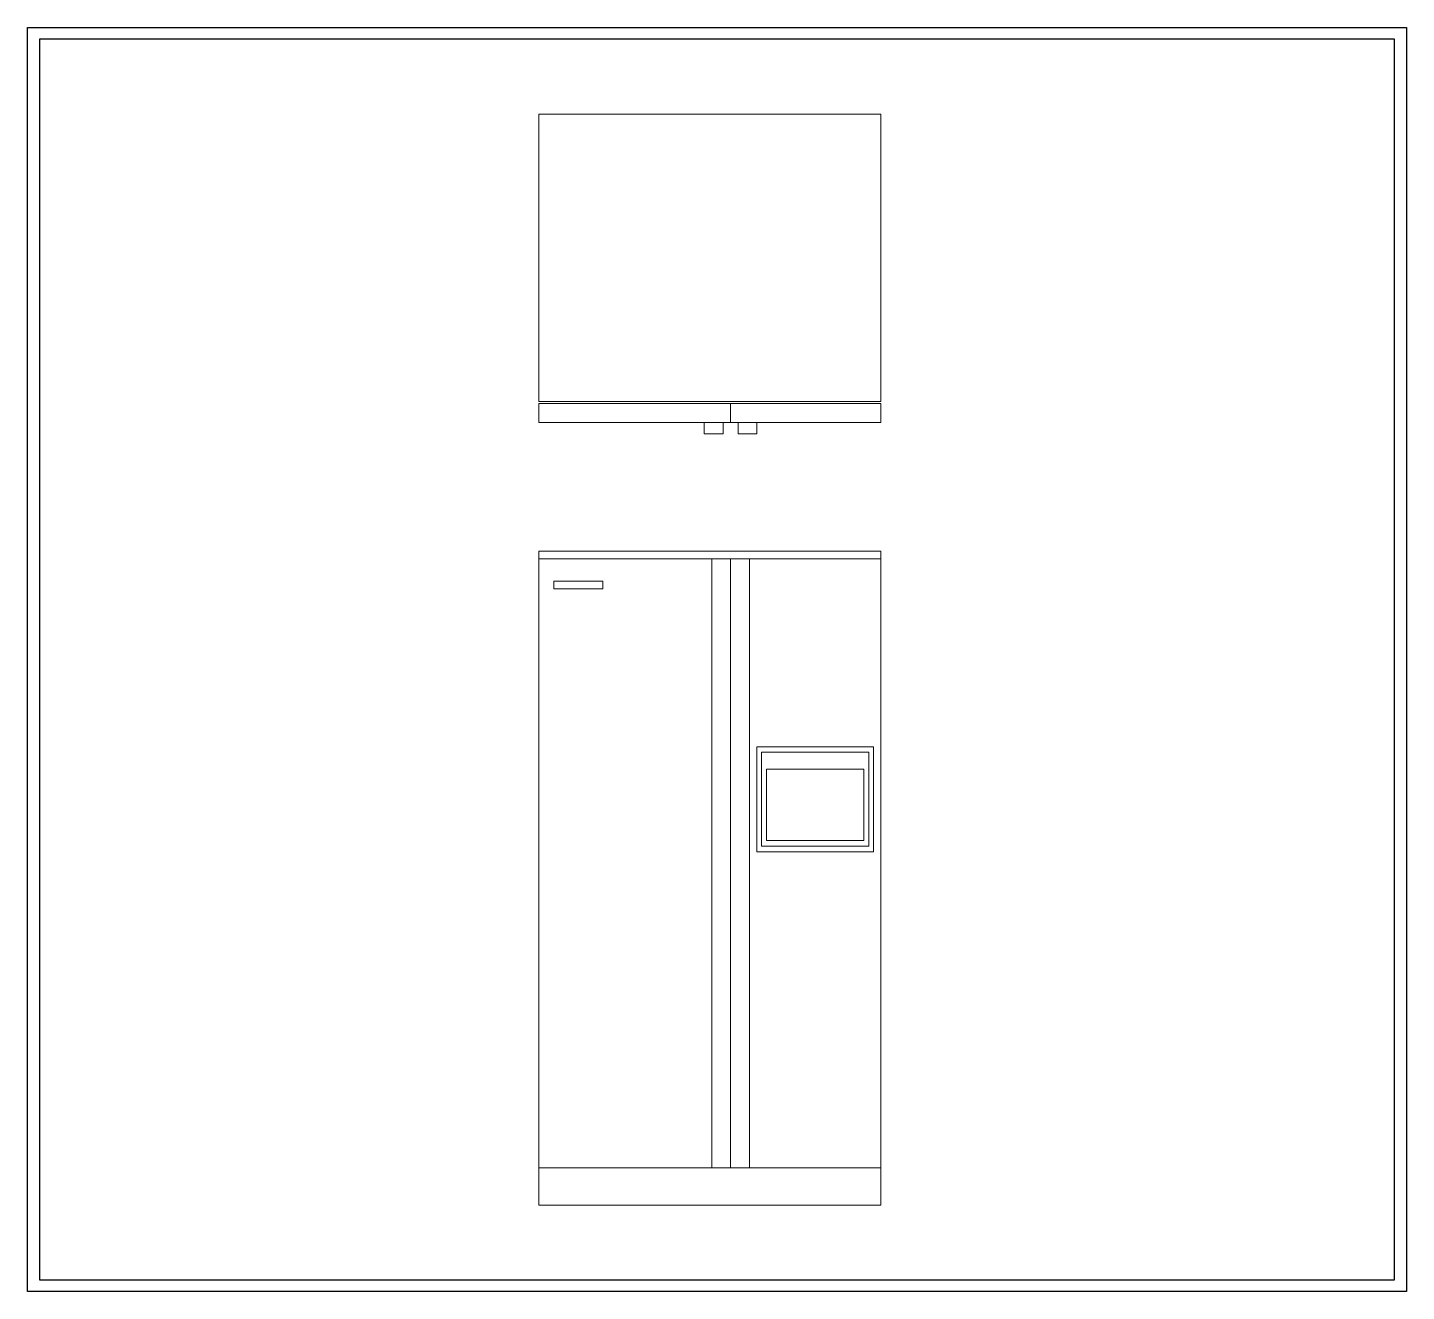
# Paper-space layout 'Projects1200x1100' of a CAD drawing. Header units: millimetres. Extents: x 55.011 to 55.328, y 90.128 to 90.419.
# The model-space entities are those that its viewports show. They can reach past a viewport. Long polylines and large blocks are cut down to what shows.
import ezdxf

# ---------------------------------------------------------------- set-up
doc = ezdxf.new("R2010")
doc.units = ezdxf.units.MM
doc.set_wipeout_variables(frame=1)
doc.layers.add('000-dwgLAB-Rectan.', color=251, linetype='Continuous', plot=False)
doc.layers.add('02', color=251, linetype='Continuous', plot=False)
doc.layers.add('001_Dark_1 10', color=7, linetype='Continuous', lineweight=0)
doc.layers.add('None', color=7, linetype='Continuous', lineweight=5)

# ---------------------------------------------------------------- blocks, each defined once
blk = doc.blocks.new('Group-7')
at = {"color": 7, "linetype": 'Continuous', "lineweight": 5}
blk.add_wipeout([(5.6989, 11.8925), (6.6089, 11.8925), (6.6089, 11.1282), (5.6989, 11.1282)], dxfattribs=at).dxf.layer = 'None'
at = {"layer": 'None', "color": 7, "linetype": 'Continuous', "lineweight": 5}
blk.add_lwpolyline([(5.6989, 11.8925), (6.6089, 11.8925), (6.6089, 11.1282), (5.6989, 11.1282)], close=True, dxfattribs=at)
at = {"color": 7, "linetype": 'Continuous', "lineweight": 5}
blk.add_wipeout([(6.0989, 11.1225), (5.6989, 11.1225), (5.6989, 11.0725), (6.0989, 11.0725)], dxfattribs=at).dxf.layer = 'None'
at = {"layer": 'None', "color": 7, "linetype": 'Continuous', "lineweight": 5}
blk.add_lwpolyline([(6.0989, 11.1225), (5.6989, 11.1225), (5.6989, 11.0725), (6.0989, 11.0725)], close=True, dxfattribs=at)
at = {"color": 7, "linetype": 'Continuous', "lineweight": 5}
for points in [[(6.0989, 11.1225), (6.6089, 11.1225), (6.6089, 11.0725), (6.0989, 11.0725)], [(6.0289, 11.0725), (6.0789, 11.0725), (6.0789, 11.0425), (6.0289, 11.0425)]]:
    blk.add_wipeout(points, dxfattribs=at).dxf.layer = 'None'
at = {"layer": 'None', "color": 7, "linetype": 'Continuous', "lineweight": 5}
for points in [[(6.0989, 11.1225), (6.6089, 11.1225), (6.6089, 11.0725), (6.0989, 11.0725)], [(6.0289, 11.0725), (6.0789, 11.0725), (6.0789, 11.0425), (6.0289, 11.0425)]]:
    blk.add_lwpolyline(points, close=True, dxfattribs=at)
at = {"color": 7, "linetype": 'Continuous', "lineweight": 5}
blk.add_wipeout([(6.1189, 11.0725), (6.1689, 11.0725), (6.1689, 11.0425), (6.1189, 11.0425)], dxfattribs=at).dxf.layer = 'None'
at = {"layer": 'None', "color": 7, "linetype": 'Continuous', "lineweight": 5}
blk.add_lwpolyline([(6.1189, 11.0725), (6.1689, 11.0725), (6.1689, 11.0425), (6.1189, 11.0425)], close=True, dxfattribs=at)
blk = doc.blocks.new('Group-301')
at = {"color": 7, "linetype": 'Continuous', "lineweight": 5}
blk.add_wipeout([(6.0989, 10.585093), (6.1489, 10.585093), (6.1489, 8.965093), (6.0989, 8.965093)], dxfattribs=at).dxf.layer = 'None'
at = {"layer": 'None', "color": 7, "linetype": 'Continuous', "lineweight": 5}
blk.add_lwpolyline([(6.0989, 10.585093), (6.1489, 10.585093), (6.1489, 8.965093), (6.0989, 8.965093)], close=True, dxfattribs=at)
at = {"color": 7, "linetype": 'Continuous', "lineweight": 5}
blk.add_wipeout([(6.0489, 10.585093), (6.0989, 10.585093), (6.0989, 8.965093), (6.0489, 8.965093)], dxfattribs=at).dxf.layer = 'None'
at = {"layer": 'None', "color": 7, "linetype": 'Continuous', "lineweight": 5}
blk.add_lwpolyline([(6.0489, 10.585093), (6.0989, 10.585093), (6.0989, 8.965093), (6.0489, 8.965093)], close=True, dxfattribs=at)
blk = doc.blocks.new('Group-302')
at = {"color": 7, "linetype": 'Continuous', "lineweight": 5}
blk.add_wipeout([(5.7189, 10.085093), (6.0289, 10.085093), (6.0289, 9.805093), (5.7189, 9.805093)], dxfattribs=at).dxf.layer = 'None'
at = {"layer": 'None', "color": 7, "linetype": 'Continuous', "lineweight": 5}
blk.add_lwpolyline([(5.7189, 10.085093), (6.0289, 10.085093), (6.0289, 9.805093), (5.7189, 9.805093)], close=True, dxfattribs=at)
at = {"color": 7, "linetype": 'Continuous', "lineweight": 5}
blk.add_wipeout([(5.7315, 10.070093), (6.0163, 10.070093), (6.0163, 9.820093), (5.7315, 9.820093)], dxfattribs=at).dxf.layer = 'None'
at = {"layer": 'None', "color": 7, "linetype": 'Continuous', "lineweight": 5}
blk.add_lwpolyline([(5.7315, 10.070093), (6.0163, 10.070093), (6.0163, 9.820093), (5.7315, 9.820093)], close=True, dxfattribs=at)
at = {"color": 7, "linetype": 'Continuous', "lineweight": 5}
blk.add_wipeout([(5.7441, 10.025093), (6.0037, 10.025093), (6.0037, 9.835093), (5.7441, 9.835093)], dxfattribs=at).dxf.layer = 'None'
at = {"layer": 'None', "color": 7, "linetype": 'Continuous', "lineweight": 5}
blk.add_lwpolyline([(5.7441, 10.025093), (6.0037, 10.025093), (6.0037, 9.835093), (5.7441, 9.835093)], close=True, dxfattribs=at)
blk = doc.blocks.new('Group-303')
at = {"color": 7, "linetype": 'Continuous', "lineweight": 5}
blk.add_wipeout([(5.6989, 10.605093), (6.6089, 10.605093), (6.6089, 8.965093), (5.6989, 8.965093)], dxfattribs=at).dxf.layer = 'None'
at = {"layer": 'None', "color": 7, "linetype": 'Continuous', "lineweight": 5}
blk.add_lwpolyline([(5.6989, 10.605093), (6.6089, 10.605093), (6.6089, 8.965093), (5.6989, 8.965093)], close=True, dxfattribs=at)
at = {"layer": 'None', "color": 7}
for name in ['Group-301', 'Group-302']:
    blk.add_blockref(name, (0, 0), dxfattribs=at)
at = {"color": 7, "linetype": 'Continuous', "lineweight": 5}
blk.add_wipeout([(6.4389, 10.525093), (6.5689, 10.525093), (6.5689, 10.505093), (6.4389, 10.505093)], dxfattribs=at).dxf.layer = 'None'
at = {"layer": 'None', "color": 7, "linetype": 'Continuous', "lineweight": 5}
blk.add_lwpolyline([(6.4389, 10.525093), (6.5689, 10.525093), (6.5689, 10.505093), (6.4389, 10.505093)], close=True, dxfattribs=at)
at = {"color": 7, "linetype": 'Continuous', "lineweight": 5}
for points in [[(5.6989, 10.605093), (6.6089, 10.605093), (6.6089, 10.585093), (5.6989, 10.585093)], [(5.6989, 8.965093), (6.6089, 8.965093), (6.6089, 8.865093), (5.6989, 8.865093)]]:
    blk.add_wipeout(points, dxfattribs=at).dxf.layer = 'None'
at = {"layer": 'None', "color": 7, "linetype": 'Continuous', "lineweight": 5}
for points in [[(5.6989, 10.605093), (6.6089, 10.605093), (6.6089, 10.585093), (5.6989, 10.585093)], [(5.6989, 8.965093), (6.6089, 8.965093), (6.6089, 8.865093), (5.6989, 8.865093)]]:
    blk.add_lwpolyline(points, close=True, dxfattribs=at)

msp = doc.modelspace()

# ---------------------------------------------------------------- block references
at = {"layer": '001_Dark_1 10', "xscale": -1}
for name, p in [('Group-7', (2926.666, 1660.6083)), ('Group-303', (2926.666, 1660.7332))]:
    msp.add_blockref(name, p, dxfattribs=at)

# ---------------------------------------------------------------- next in the draw order: linework, layer by layer
at = {"layer": '000-dwgLAB-Rectan.'}
msp.add_lwpolyline([(2918.7294, 1672.7014), (2922.3324, 1672.7014), (2922.3324, 1669.3991), (2918.7294, 1669.3991), (2918.7294, 1672.7014)], dxfattribs=at)
at = {"layer": '02'}
msp.add_lwpolyline([(2918.7294, 1672.7014), (2922.3324, 1672.7014), (2922.3324, 1669.3991), (2918.7294, 1669.3991), (2918.7294, 1672.7014)], dxfattribs=at)

psp = doc.layouts.new('Projects1200x1100')

# ---------------------------------------------------------------- linework, layer by layer
at = {"layer": 'Defpoints'}
psp.add_lwpolyline([(55.01091, 90.41859), (55.32841, 90.41859), (55.32841, 90.12759), (55.01091, 90.12759)], close=True, dxfattribs=at)

# ---------------------------------------------------------------- viewports
at = {"layer": '0'}
psp.add_viewport(center=(55.16966, 90.27309), size=(0.3175, 0.291), view_center_point=(2920.53092, 1671.05024), view_height=3.361978, dxfattribs=at)

doc.saveas('drawing.dxf')
